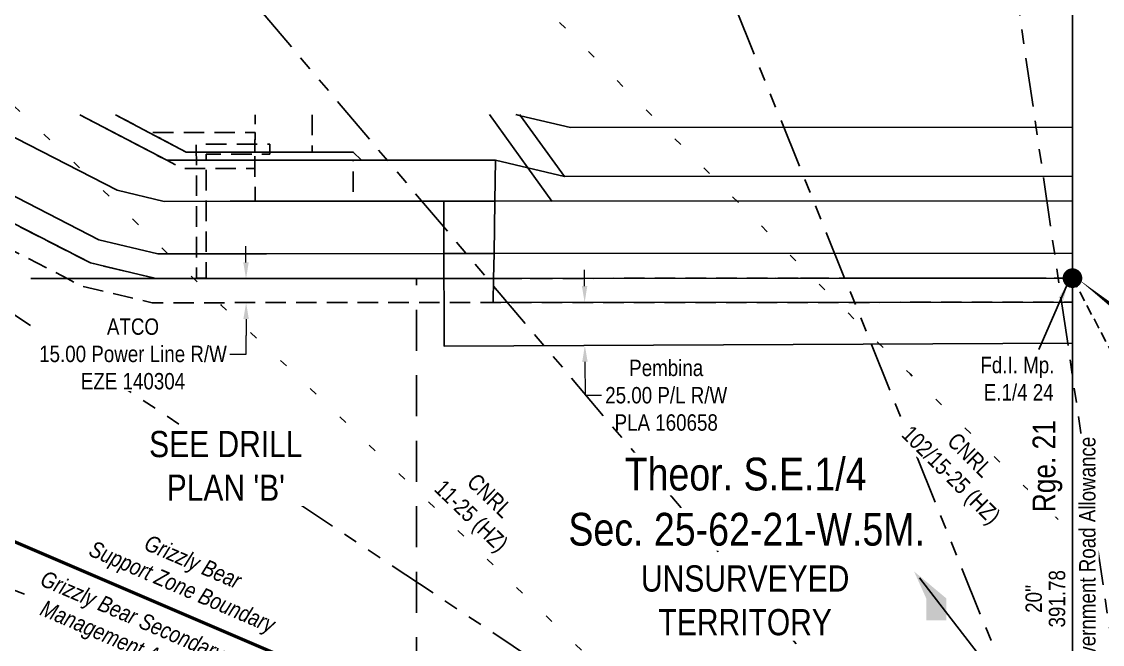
# Model space of a CAD drawing. Extents: x 498179 to 504650, y 6026245 to 6032974.
# Drawn here: x 499259 to 499919, y 6026946 to 6027326 of the extents above; entities that cross this region are included whole.
import ezdxf
from ezdxf.enums import TextEntityAlignment as Align

# ---------------------------------------------------------------- set-up
doc = ezdxf.new("R2010")
doc.units = 0
doc.header["$LTSCALE"] = 5
doc.header["$PDSIZE"] = 0.5
for name, pattern in [('DASHDOT2', [12.7, 6.35, -3.175, 0, -3.175]), ('foc-ACCESSROAD', [3.75, 2.5, -1.25]), ('foc-DOT', [1, 0.2, -0.8]), ('foc-DRILLPATH', [14.75, 6, -1.75, 1.75, -1.75, 1.75, -1.75]), ('foc-FLOWLINE', [3.75, 2.5, -1.25]), ('foc-LSD', [8, 5, -3]), ('foc-QUARTERLINE', [33, 25, -3, 2, -3]), ('foc-TIELINE', [1.875, 1.25, -0.625])]:
    doc.linetypes.add(name, pattern=pattern)
doc.layers.get('Defpoints').update_dxf_attribs({"color": 9})
for name, color, linetype in [('AS-UNDERLAY-H', 141, 'Continuous'), ('AS-WILDLIFE', 131, 'DASHDOT2'), ('C-SYMBOL', 7, 'Continuous'), ('D-TXT', 6, 'Continuous'), ('DETAIL-HZ-Existing', 8, 'foc-DOT'), ('DETAIL-T', 7, 'Continuous'), ('DRILL-T', 8, 'Continuous'), ('F-AR', 190, 'foc-ACCESSROAD'), ('F-EZE', 190, 'foc-FLOWLINE'), ('F-RW', 190, 'Continuous'), ('F-WS', 190, 'foc-ACCESSROAD'), ('L-BD', 7, 'Continuous'), ('L-DETAIL-T', 3, 'Continuous'), ('L-MON', 1, 'Continuous'), ('L-ROAD-T', 7, 'Continuous'), ('L-SEC', 7, 'Continuous'), ('L-SECQ', 8, 'foc-QUARTERLINE'), ('L-SECTION-LSD', 7, 'foc-LSD'), ('L-TIE', 7, 'foc-TIELINE'), ('L-UNS-T', 3, 'Continuous'), ('P-PDRILLPATH', 12, 'foc-DRILLPATH'), ('T-CREEK', 160, 'Continuous')]:
    doc.layers.add(name, color=color, linetype=linetype)
doc.layers.add('F-EZE-T', color=190, linetype='Continuous', lineweight=9)
doc.layers.add('F-RW-T', color=190, linetype='Continuous', lineweight=9)
doc.styles.add('175L', font='ARIALN.TTF', dxfattribs={"height": 20})
doc.styles.add('240', font='ARIALN.TTF', dxfattribs={"height": 30})
doc.styles.add('80', font='ARIALN.TTF', dxfattribs={"height": 10})
doc.styles.add('80CG', font='ARIALN.TTF', dxfattribs={"height": 10})
doc.styles.add('80L', font='ARIALN.TTF', dxfattribs={"height": 10})
doc.styles.add('foc-LtypeFont', font='ARIALN.TTF', dxfattribs={"height": 7.35})
doc.linetypes.add('foc-TOPO-flowdirection-NOLINE', pattern='A,0,[">",foc-LtypeFont,S=0.3,R=0,X=0,Y=-0.945],-20,[">",foc-LtypeFont,S=0.3,R=0,X=0,Y=-0.945],0', length=20)
doc.dimstyles.new('Compass 5 000', dxfattribs={"dimscale": 5, "dimtxt": 9, "dimasz": 2, "dimexe": 0.2, "dimexo": 0.0625, "dimgap": 0.5, "dimtad": 0, "dimtih": 1, "dimtoh": 1, "dimzin": 0, "dimdsep": 46, "dimtxsty": '80CG', "dimcen": 0.1, "dimse1": 1, "dimse2": 1, "dimclrd": 256, "dimclrt": 256, "dimaunit": 1, "dimadec": 4, "dimazin": 0, "dimtfac": 0.06, "dimtofl": 0, "dimtmove": 0, "dimatfit": 1, "dimfxl": 0.2, "dimtolj": 1, "dimtzin": 0, "dimlwd": -1, "dimarcsym": 0})

# ---------------------------------------------------------------- blocks, each defined once
blk = doc.blocks.new('fdia')
at = {"color": 255, "const_width": 1}
blk.add_lwpolyline([(-0.5, 0, 1), (0.5, 0, 1)], format="xyb", close=True, dxfattribs=at)
blk = doc.blocks.new('Fdiaa')
blk.add_blockref('fdia', (0, 0))
blk = doc.blocks.new('fdib')
at = {"color": 1, "const_width": 1.6}
blk.add_lwpolyline([(-0.4, 0, 1), (0.4, 0, 1)], format="xyb", close=True, dxfattribs=at)
at = {"color": 1}
blk.add_circle((0, 0), 0.8, dxfattribs=at)
blk = doc.blocks.new('Fdibb')
blk.add_blockref('fdib', (0, 0))
blk = doc.blocks.new('fdicc')
for name in ['Fdibb', 'Fdiaa']:
    blk.add_blockref(name, (0, 0))
blk = doc.blocks.new('FDI')
blk.add_blockref('fdicc', (0, 0))
blk = doc.blocks.new('*D63')
at = {"layer": 'Defpoints', "color": 0, "transparency": 16777216}
for p in [(499345.36, 6027169.26), (499345.39, 6027154.7), (499396.34, 6027154.83)]:
    blk.add_point(p, dxfattribs=at)
at = {"layer": 'F-EZE-T', "transparency": 16777216}
for p, q in [((499396.28, 6027179.38), (499396.25, 6027189.38)), ((499396.36, 6027144.83), (499396.39, 6027134.83)), ((499396.41, 6027123.45), (499396.39, 6027134.83)), ((499386.41, 6027123.45), (499396.41, 6027123.45))]:
    blk.add_line(p, q, dxfattribs=at)
for points in [[(499397.95, 6027179.39), (499394.61, 6027179.38), (499396.3, 6027169.38)], [(499398.03, 6027144.83), (499394.7, 6027144.82), (499396.34, 6027154.83)]]:
    blk.add_solid(points, dxfattribs=at)
at = {"layer": 'F-EZE-T', "transparency": 16777216, "insert": (499327.27, 6027123.45), "char_height": 10, "attachment_point": 5, "style": '80CG', "bg_fill": 3, "box_fill_scale": 1.1, "bg_fill_color": 256, "bg_fill_true_color": 13158600, "bg_fill_transparency": 0}
blk.add_mtext('\\A1;ATCO\\P15.00 Power Line R/W\\PEZE 140304', dxfattribs=at)
blk = doc.blocks.new('*D67')
at = {"layer": 'Defpoints', "color": 0, "transparency": 16777216}
for p in [(499599.27, 6027154.93), (499599.39, 6027128.66), (499603.2, 6027128.68)]:
    blk.add_point(p, dxfattribs=at)
at = {"layer": 'F-RW-T', "transparency": 16777216}
for p, q in [((499603.04, 6027164.95), (499602.99, 6027174.95)), ((499603.25, 6027118.68), (499603.34, 6027098.23)), ((499603.34, 6027098.23), (499613.34, 6027098.23))]:
    blk.add_line(p, q, dxfattribs=at)
for points in [[(499604.7, 6027164.96), (499601.37, 6027164.94), (499603.08, 6027154.95)], [(499604.92, 6027118.68), (499601.58, 6027118.67), (499603.2, 6027128.68)]]:
    blk.add_solid(points, dxfattribs=at)
at = {"layer": 'F-RW-T', "transparency": 16777216, "insert": (499652.88, 6027098.23), "char_height": 10, "attachment_point": 5, "style": '80CG'}
blk.add_mtext('\\A1;Pembina\\P25.00 P/L R/W\\PPLA 160658', dxfattribs=at)
blk = doc.blocks.new('*U88')
h = blk.add_hatch(color=254)
edge = h.paths.add_edge_path()
edge.add_line((-39, -28.5), (39, -28.5))
edge.add_arc((39, -22.5), 6, 270, 360)
edge.add_line((45, -22.5), (45, 21))
edge.add_arc((39, 21), 6, 0, 90)
edge.add_line((39, 27), (-39, 27))
edge.add_arc((-39, 21), 6, 90, 180)
edge.add_line((-45, 21), (-45, -22.5))
edge.add_arc((-39, -22.5), 6, 180, 270)
at = {"color": 1, "flags": 128}
blk.add_lwpolyline([(-91.94, 72.12, 0, 10, 0), (0, 0, 5, 5, 0)], format="xyseb", dxfattribs=at)
blk.add_lwpolyline([(-39, -28.5, 3, 3, 0), (39, -28.5, 3, 3, 0.414214), (45, -22.5, 3, 3, 0), (45, 21, 3, 0, 0.414214), (39, 27, 0, 0, 0), (-39, 27, 0, 0, 0.414214), (-45, 21, 0, 0, 0), (-45, -22.5, 0, 3, 0.414214)], format="xyseb", close=True, dxfattribs=at)
at = {"color": 1, "style": '80'}
blk.add_attdef('ENTER_TEXT_001', (-35.99, -5), '', height=10, dxfattribs=at)

msp = doc.modelspace()

# ---------------------------------------------------------------- hatches: boundary and pattern name
at = {"layer": 'AS-UNDERLAY-H'}
h = msp.add_hatch(color=256, dxfattribs=at)
h.dxf.hatch_style = 1
h.paths.add_polyline_path([(499811.679, 6026974.178), (499804.247, 6026990.68), (499823.99, 6026974.178), (499823.99, 6026960.91), (499811.679, 6026960.91)])

# ---------------------------------------------------------------- linework, layer by layer
at = {"layer": 'AS-WILDLIFE', "const_width": 1.999, "flags": 128}
msp.add_lwpolyline([(500822.881, 6026706.24), (500219.201, 6026773.316), (499633.817, 6026846.489), (499121.606, 6027066.008), (498999.944, 6027066.008)], dxfattribs=at)
at = {"layer": 'DETAIL-HZ-Existing', "ltscale": 5, "flags": 128}
for points in [[(500670.935, 6026245.877), (500662.368, 6026254.857), (500624.605, 6026295.064), (500606.619, 6026314.098), (500586.522, 6026335.111), (500567.305, 6026355.264), (500549.218, 6026374.328), (500529.261, 6026395.352), (500511.265, 6026414.295), (500490.708, 6026435.818), (500471.801, 6026455.572), (500434.748, 6026494.74), (500414.791, 6026515.963), (500395.964, 6026535.896), (500357.561, 6026575.283), (500337.934, 6026594.897), (500319.708, 6026613.141), (500298.911, 6026633.933), (500279.295, 6026653.507), (500260.789, 6026671.121), (500239.612, 6026690.493), (500219.456, 6026708.996), (500199.63, 6026727.36), (500178.123, 6026747.642), (500159.387, 6026765.216), (500118.685, 6026802.812), (500098.349, 6026821.645), (500077.132, 6026841.258), (500057.096, 6026859.821), (500037.169, 6026878.705), (500016.813, 6026898.478), (499997.376, 6026917.581), (499977.74, 6026937.164), (499959.054, 6026955.888), (499938.687, 6026976.301), (499919.07, 6026995.835), (499899.354, 6027015.368), (499880.757, 6027033.712), (499861.141, 6027052.985), (499840.294, 6027073.528), (499801.801, 6027111.265), (499782.055, 6027130.549), (499742.852, 6027169.466), (499722.165, 6027190.369), (499702.818, 6027209.952), (499684.852, 6027228.146), (499663.875, 6027249.219), (499645.469, 6027267.653), (499605.795, 6027307.75), (499586.158, 6027327.563), (499566.712, 6027346.936), (499528.059, 6027385.243), (499507.952, 6027405.277), (499488.336, 6027424.76), (499469.399, 6027443.624), (499429.676, 6027483.58), (499410.079, 6027503.154), (499391.203, 6027521.828), (499371.376, 6027541.411), (499351.11, 6027561.654), (499312.917, 6027600.051), (499292.64, 6027620.385), (499273.123, 6027639.868), (499224.067, 6027688.241), (499216.945, 6027695.249)], [(500282.761, 6026245.729), (500277.102, 6026251.498), (500258.316, 6026270.852), (500238.839, 6026290.545), (500218.842, 6026310.848), (500200.116, 6026330.002), (500180.029, 6026350.445), (500161.273, 6026369.359), (500141.866, 6026388.952), (500122.449, 6026408.626), (500103.103, 6026428.249), (500084.247, 6026447.423), (500044.803, 6026487.769), (500025.796, 6026507.423), (499987.513, 6026547.47), (499968.506, 6026567.154), (499910.956, 6026627.584), (499891.959, 6026647.678), (499873.623, 6026666.502), (499854.526, 6026686.595), (499834.399, 6026707.859), (499815.482, 6026727.922), (499796.695, 6026747.946), (499773.867, 6026771.578), (499739.125, 6026807.717), (499719.999, 6026827.49), (499700.212, 6026847.163), (499680.356, 6026866.317), (499660.869, 6026885.07), (499641.013, 6026904.214), (499621.096, 6026923.387), (499581.323, 6026961.804), (499541.641, 6027000.16), (499521.444, 6027019.793), (499501.988, 6027038.697), (499462.005, 6027076.853), (499442.198, 6027096.027), (499421.772, 6027115.51), (499381.119, 6027153.346), (499348.448, 6027184.805), (499321.81, 6027211.056), (499302.013, 6027230.32), (499241.644, 6027287.089), (499202.001, 6027324.726), (499162.368, 6027363.293), (499142.712, 6027382.556), (499085.792, 6027442.767), (499048.488, 6027483.845), (499039.014, 6027494.801), (499031.231, 6027504.399)]]:
    msp.add_lwpolyline(points, dxfattribs=at)
at = {"layer": 'F-AR', "flags": 128}
msp.add_lwpolyline([(499316.544, 6027269.529), (499340.871, 6027256.703), (499359.803, 6027246.722), (499398.864, 6027246.68), (499401.768, 6027246.677), (499401.771, 6027241.725), (499401.775, 6027236.682), (499395.643, 6027236.688), (499357.369, 6027236.732), (499347.851, 6027241.721), (499294.813, 6027269.522)], dxfattribs=at)
msp.add_lwpolyline([(499401.765, 6027251.555), (499401.768, 6027246.679), (499398.864, 6027246.682), (499365.954, 6027246.715), (499359.803, 6027246.722), (499340.871, 6027256.705), (499337.053, 6027258.718), (499401.832, 6027258.779), (499401.827, 6027256.673), (499401.765, 6027251.555)], close=True, dxfattribs=at)
at = {"layer": 'F-EZE', "flags": 128}
msp.add_lwpolyline([(499125.147, 6027269.465), (499179.344, 6027241.663), (499186.741, 6027237.869), (499207.573, 6027227.181), (499214.616, 6027223.568), (499301.299, 6027179.092), (499341.283, 6027169.544), (499409.334, 6027169.572), (499415.989, 6027169.575), (499517.166, 6027169.618), (499547.492, 6027169.63), (499900.947, 6027169.778), (499900.95, 6027155.055), (499547.254, 6027154.909), (499517.204, 6027154.897), (499410.059, 6027154.859), (499338.967, 6027154.688), (499296.096, 6027164.929), (499287.491, 6027169.337), (499203.923, 6027212.206), (499196.88, 6027215.818), (499179.907, 6027224.524), (499168.648, 6027230.3), (499099.975, 6027265.529), (499092.324, 6027269.454)], dxfattribs=at)
msp.add_lwpolyline([(499371.999, 6027169.69), (499365.999, 6027169.688), (499365.99, 6027184.694), (499365.971, 6027216.67), (499365.96, 6027236.722), (499365.957, 6027241.722), (499365.954, 6027246.715), (499365.952, 6027251.537), (499380.94, 6027251.537), (499404.772, 6027251.558), (499410.93, 6027251.563), (499410.935, 6027246.682), (499410.936, 6027245.563), (499401.769, 6027245.555), (499380.946, 6027245.537), (499371.955, 6027245.537), (499371.957, 6027241.723), (499371.96, 6027236.715), (499371.971, 6027216.673), (499371.99, 6027184.698), (499371.999, 6027169.69)], close=True, dxfattribs=at)
at = {"layer": 'F-RW'}
for points in [[(499157.961, 6027269.476), (499190.045, 6027253.034), (499193.541, 6027251.242), (499218.275, 6027238.55), (499225.315, 6027234.937), (499306.519, 6027193.266), (499342.463, 6027184.68), (499402.092, 6027184.715), (499408.753, 6027184.719), (499517.127, 6027184.785), (499547.737, 6027184.804), (499900.943, 6027185.039), (499900.947, 6027169.778), (499547.492, 6027169.63), (499517.166, 6027169.618), (499415.989, 6027169.575), (499409.334, 6027169.572), (499341.283, 6027169.544), (499301.299, 6027179.092), (499214.616, 6027223.568), (499207.573, 6027227.181), (499186.741, 6027237.869), (499179.344, 6027241.663), (499125.147, 6027269.465)], [(499294.813, 6027269.522), (499347.851, 6027241.721), (499397.267, 6027241.725), (499401.771, 6027241.725), (499413.038, 6027241.727), (499461.74, 6027241.732), (499466.731, 6027241.731), (499509.154, 6027241.726), (499548.656, 6027241.721), (499548.253, 6027216.777), (499547.737, 6027184.804), (499547.492, 6027169.622), (499547.254, 6027154.909), (499900.95, 6027155.055), (499900.955, 6027130.05), (499517.272, 6027128.28), (499517.204, 6027154.897), (499517.166, 6027169.582), (499517.127, 6027184.785), (499517.045, 6027216.758), (499461.755, 6027216.727), (499404.983, 6027216.693), (499401.787, 6027216.695), (499393.317, 6027216.686), (499386.657, 6027216.682), (499346.234, 6027216.658), (499317.706, 6027223.476), (499248.135, 6027259.186)], [(499561.108, 6027269.611), (499563.907, 6027268.958), (499594.523, 6027261.822), (499900.92, 6027262.001), (499900.929, 6027231.995), (499590.715, 6027231.813), (499568.426, 6027237.064), (499548.656, 6027241.721), (499509.154, 6027241.726), (499466.731, 6027241.731), (499461.753, 6027246.713), (499434.764, 6027246.697), (499414.633, 6027246.684), (499410.935, 6027246.682), (499404.774, 6027246.678), (499401.768, 6027246.677), (499398.864, 6027246.68), (499365.954, 6027246.715), (499359.803, 6027246.722), (499340.871, 6027256.703), (499316.544, 6027269.529)], [(499563.435, 6027269.611), (499563.907, 6027268.958), (499590.715, 6027231.813), (499900.929, 6027231.995), (499900.933, 6027216.997), (499583.051, 6027216.797), (499568.426, 6027237.064), (499544.943, 6027269.605)], [(499248.135, 6027259.186), (499317.706, 6027223.476), (499346.234, 6027216.658), (499386.657, 6027216.682), (499393.317, 6027216.686), (499401.787, 6027216.695), (499404.983, 6027216.693), (499461.755, 6027216.727), (499517.045, 6027216.758), (499548.253, 6027216.777), (499900.933, 6027216.997), (499900.943, 6027185.039), (499547.737, 6027184.804), (499517.127, 6027184.785), (499408.753, 6027184.719), (499402.092, 6027184.715), (499342.463, 6027184.68), (499306.519, 6027193.266), (499225.315, 6027234.937)]]:
    msp.add_lwpolyline(points, dxfattribs=at)
at = {"layer": 'F-WS', "flags": 128}
msp.add_lwpolyline([(499436.729, 6027269.569), (499436.745, 6027246.699), (499434.764, 6027246.698), (499414.633, 6027246.685), (499410.935, 6027246.682), (499404.774, 6027246.678), (499401.768, 6027246.677), (499401.764, 6027251.555), (499401.923, 6027256.674), (499401.816, 6027269.557)], dxfattribs=at)
msp.add_lwpolyline([(499461.755, 6027216.728), (499404.983, 6027216.693), (499401.787, 6027216.695), (499401.775, 6027236.682), (499401.771, 6027241.725), (499401.768, 6027246.677), (499404.774, 6027246.678), (499414.633, 6027246.684), (499434.764, 6027246.697), (499461.753, 6027246.713), (499466.731, 6027241.731), (499461.74, 6027241.732), (499461.755, 6027216.728)], close=True, dxfattribs=at)
at = {"layer": 'L-SEC'}
for p, q in [((499900.713, 6027973.576), (499900.947, 6027169.778)), ((499900.947, 6027169.778), (499901.102, 6026365.636))]:
    msp.add_line(p, q, dxfattribs=at)
at = {"layer": 'L-SECQ', "flags": 128}
msp.add_lwpolyline([(499099.891, 6027169.443), (499900.947, 6027169.778)], dxfattribs=at)
at = {"layer": 'L-SECTION-LSD', "flags": 128}
msp.add_lwpolyline([(499500.494, 6026365.483), (499500.419, 6027169.611)], dxfattribs=at)
at = {"layer": 'L-TIE', "flags": 128}
msp.add_lwpolyline([(500114.139, 6026766.33), (499900.947, 6027169.778)], dxfattribs=at)
at = {"layer": 'T-CREEK', "linetype": 'foc-TOPO-flowdirection-NOLINE', "flags": 128}
msp.add_lwpolyline([(499879.927, 6026861.584), (499873.728, 6026872.002), (499867.462, 6026896.987), (499866.997, 6026909.898), (499807.519, 6026986.805)], dxfattribs=at)

# ---------------------------------------------------------------- block references
at = {"layer": 'L-MON', "xscale": 4.999999999999934, "yscale": 4.999999999999934, "zscale": 4.999999999999934}
msp.add_blockref('FDI', (499900.947, 6027169.778), dxfattribs=at)

# ---------------------------------------------------------------- texts
at = {"layer": 'AS-WILDLIFE', "insert": (499360.082, 6026987.612), "char_height": 9.98935, "attachment_point": 5, "rotation": 336.801411, "style": '240'}
msp.add_mtext_dynamic_manual_height_columns('{\\fArial Narrow|b0|i1|c0|p34;Grizzly Bear\\PSupport Zone Boundary}', width=134.66202, gutter_width=44.952, heights=[0], dxfattribs=at)
at = {"layer": 'DRILL-T', "insert": (499520.799, 6027067.529), "char_height": 10, "attachment_point": 1, "rotation": 315.993758, "style": '80L'}
msp.add_mtext_dynamic_manual_height_columns('\\pi23.131;CNRL\\P\\pi11.504;11-25 (HZ)', width=76.45988, gutter_width=49.946, heights=[0], dxfattribs=at)
at = {"layer": 'L-BD', "style": '80L'}
for s, p in [('391.78', (499891.49, 6026973.99)), ("20''", (499877.248, 6026973.988))]:
    msp.add_text(s, height=9.9946, rotation=90.0111, dxfattribs=at).set_placement(p, align=Align.MIDDLE)
at = {"layer": 'L-MON', "insert": (499813.399, 6027121.736), "char_height": 10, "attachment_point": 1, "style": '80L'}
msp.add_mtext_dynamic_manual_height_columns('\\pi31.321;Fd.I. Mp.\\P\\pi33.381;E.1/4 24', width=74.58873, gutter_width=49.946, heights=[47.816], dxfattribs=at)

# ---------------------------------------------------------------- dimensions: what is measured, and where the dimension line sits
at = {"layer": 'F-RW-T'}
dim = msp.add_linear_dim(base=(499603.203, 6027128.676), p1=(499599.272, 6027154.931), p2=(499599.393, 6027128.659), angle=270.264383, text='Pembina\\P25.00 P/L R/W\\PPLA 160658', dimstyle='Compass 5 000', dxfattribs=at)
dim.commit()
dim.dimension.update_dxf_attribs({"geometry": '*D67', "text_midpoint": (499652.883, 6027098.234), "dimtype": 161})

# ---------------------------------------------------------------- leaders
at = {"layer": 'L-MON'}
msp.add_leader([(499897.913, 6027166.205), (499880.484, 6027126.244)], dimstyle='Compass 5 000', dxfattribs=at)

# ---------------------------------------------------------------- next in the draw order: texts
at = {"layer": 'D-TXT', "color": 3, "insert": (499876.572, 6027026.883), "char_height": 14, "attachment_point": 1, "rotation": 90.007579, "style": '80L', "bg_fill": 3, "box_fill_scale": 1.2, "bg_fill_color": 256, "bg_fill_transparency": 0}
msp.add_mtext_dynamic_manual_height_columns('Rge. 21', width=53.31287, gutter_width=47.474, heights=[0], dxfattribs=at)

# ---------------------------------------------------------------- next in the draw order: linework, layer by layer
at = {"layer": 'P-PDRILLPATH', "flags": 128}
for points in [[(499947.827, 6026691.552), (499083.59, 6027713.522), (499105.68, 6032742.55)], [(499955.132, 6026691.143), (499400.983, 6028063.41), (499435.857, 6032742.706)], [(499962.437, 6026690.734), (499715.82, 6028373.318), (499750.688, 6032742.873)], [(499940.523, 6026691.96), (498763.703, 6027473.575), (498790.72, 6032327.61)], [(500018.918, 6026687.573), (498443.829, 6027288.598), (498475.767, 6031938.079)]]:
    msp.add_lwpolyline(points, dxfattribs=at)

# ---------------------------------------------------------------- next in the draw order: texts
at = {"layer": 'AS-WILDLIFE', "insert": (499341.661, 6026946.469), "char_height": 9.98935, "attachment_point": 5, "rotation": 336.801411, "style": '240', "bg_fill": 3, "box_fill_scale": 1.2, "bg_fill_color": 256, "bg_fill_transparency": 0}
msp.add_mtext_dynamic_manual_height_columns('{\\fArial Narrow|b0|i1|c0|p34;Grizzly Bear Secondary Access \\PManagement Area Boundary}', width=160.35871, gutter_width=44.952, heights=[0], dxfattribs=at)
at = {"layer": 'C-SYMBOL', "color": 3, "char_height": 20, "attachment_point": 1, "style": '175L', "bg_fill": 3, "box_fill_scale": 1.15, "bg_fill_color": 256, "bg_fill_true_color": 256, "bg_fill_transparency": 0}
for s, insert, width in [('Theor. S.E.1/4', (499627.504, 6027060.157), 146.81664), ('Sec. 25-62-21-W.5M.', (499593.153, 6027026.469), 215.98445)]:
    msp.add_mtext(s, dxfattribs=dict(at, insert=insert, width=width))
at = {"layer": 'L-ROAD-T', "insert": (499905.015, 6026998.477), "char_height": 9.99463, "width": 148.52638, "attachment_point": 2, "rotation": 90.011053, "style": '80L', "bg_fill": 3, "box_fill_scale": 1.2, "bg_fill_color": 256, "bg_fill_transparency": 0}
msp.add_mtext('Government Road Allowance', dxfattribs=at)
at = {"layer": 'L-UNS-T', "color": 3, "insert": (499701.09, 6026972.947), "char_height": 16, "attachment_point": 5, "style": '80L', "bg_fill": 3, "box_fill_scale": 1.2, "bg_fill_color": 256, "bg_fill_transparency": 0}
msp.add_mtext_dynamic_manual_height_columns('UNSURVEYED TERRITORY', width=126.34493, gutter_width=47.474, heights=[0], dxfattribs=at)

# ---------------------------------------------------------------- next in the draw order: dimensions: what is measured, and where the dimension line sits
at = {"layer": 'F-EZE-T'}
dim = msp.add_linear_dim(base=(499396.338, 6027154.826), p1=(499345.358, 6027169.259), p2=(499345.393, 6027154.703), angle=270.137977, text='ATCO\\P15.00 Power Line R/W\\PEZE 140304', dimstyle='Compass 5 000', override={"dimtmove": 1, "dimtfill": 1}, dxfattribs=at)
dim.commit()
dim.dimension.update_dxf_attribs({"geometry": '*D63', "text_midpoint": (499382.145, 6027123.446), "dimtype": 161})

# ---------------------------------------------------------------- next in the draw order: block references
at = {"layer": 'DETAIL-T'}
ref = msp.add_blockref('*U88', (499996.153, 6027097.26), dxfattribs=dict(at, xscale=0.99946331, yscale=0.99946331, zscale=0.99946331))
ref.add_attrib('ENTER_TEXT_001', '6027169.78 N.', (499958.878, 6027109.026), dxfattribs={"layer": '0', "color": 1, "height": 9.99463, "style": '80'})
ref.add_attrib('ENTER_TEXT_002', '499900.95 E.', (499962.515, 6027092.327), dxfattribs={"layer": '0', "color": 1, "height": 9.99463, "style": '80'})
ref.add_attrib('ENTER_TEXT_003', 'Elev.= 804.21', (499961.584, 6027075.629), dxfattribs={"layer": '0', "color": 1, "height": 9.99463, "style": '80'})

# ---------------------------------------------------------------- next in the draw order: texts
at = {"layer": 'DRILL-T', "insert": (499814.493, 6027092.746), "char_height": 10, "attachment_point": 1, "rotation": 315.019144, "style": '80L', "bg_fill": 3, "box_fill_scale": 1.2, "bg_fill_color": 256, "bg_fill_transparency": 0}
msp.add_mtext_dynamic_manual_height_columns('\\pi23.131;CNRL\\P\\pi0.35477;102/15-25 (HZ)', width=76.45988, gutter_width=49.946, heights=[0], dxfattribs=at)
at = {"layer": 'L-DETAIL-T', "insert": (499383.956, 6027055.148), "char_height": 15.9914, "width": 109.41639, "attachment_point": 5, "style": '80CG', "bg_fill": 3, "box_fill_scale": 1.2, "bg_fill_color": 256, "bg_fill_transparency": 0}
msp.add_mtext("SEE DRILL\\PPLAN 'B' ", dxfattribs=at)

doc.saveas('drawing.dxf')
